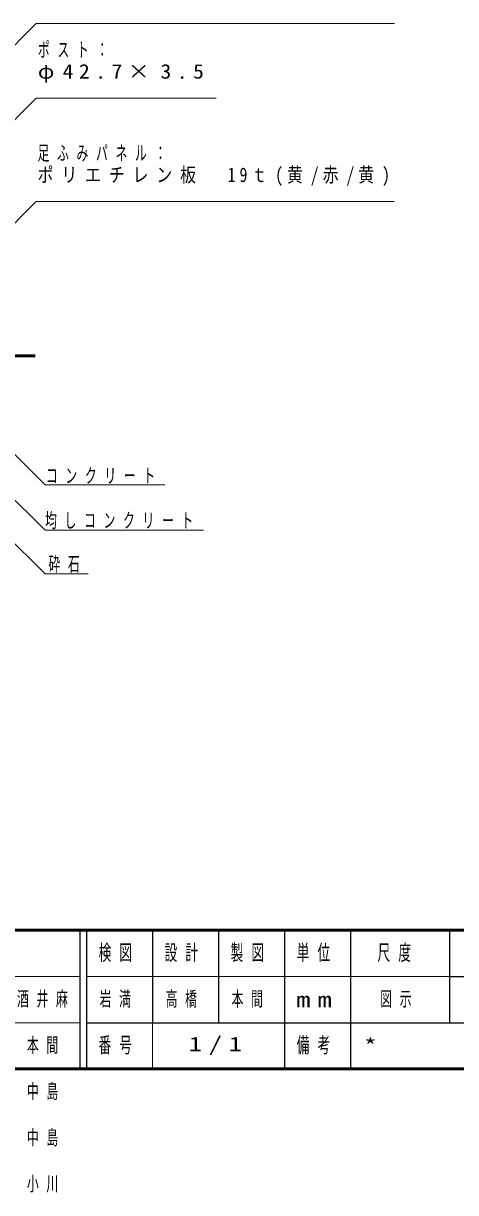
# Model space of a CAD drawing. Units: millimetres on the paper. Extents: x 475 to 840, y 104 to 380.
# Drawn here: x 593 to 658.4, y 104.3 to 281.3 of the extents above; entities that cross this region are included whole.
import ezdxf
from ezdxf.enums import TextEntityAlignment as Align

# ---------------------------------------------------------------- set-up
doc = ezdxf.new("R2010")
doc.units = ezdxf.units.MM
doc.layers.add('LY_1', color=7, linetype='Continuous', lineweight=13)
doc.styles.add('ＭＳ ゴシック', font='')
doc.styles.get('ＭＳ ゴシック').set_extended_font_data('MS Gothic')

msp = doc.modelspace()

# ---------------------------------------------------------------- linework, layer by layer
at = {"layer": 'LY_1'}
for p, q in [((594.92, 281.334), (585.659, 272.073)), ((594.92, 281.334), (649.157, 281.334)), ((594.92, 270.015), (583.504, 258.598)), ((594.92, 270.015), (622.159, 270.015)), ((594.92, 254.359), (578.605, 238.044)), ((594.92, 254.359), (649.109, 254.359)), ((596.243, 211.465), (587.581, 220.127)), ((596.243, 204.571), (590.081, 210.733)), ((596.243, 211.465), (614.371, 211.465)), ((596.243, 197.976), (590.081, 204.138)), ((596.243, 204.571), (620.243, 204.571)), ((596.243, 197.976), (602.755, 197.976)), ((475, 137), (601.5, 137)), ((602.5, 137), (657.5, 137)), ((475, 130), (601.5, 130)), ((612.5, 130), (612.5, 123))]:
    msp.add_line(p, q, dxfattribs=at)
at = {"layer": 'LY_1', "lineweight": 50}
for p, q in [((594.765, 231.001), (583.918, 231.001)), ((475, 144), (840, 144)), ((475, 123), (840, 123))]:
    msp.add_line(p, q, dxfattribs=at)
at = {"layer": 'LY_1', "lineweight": 25}
for p, q in [((601.5, 144), (601.5, 123)), ((602.5, 144), (602.5, 123)), ((612.5, 144), (612.5, 130)), ((622.5, 144), (622.5, 130)), ((632.5, 144), (632.5, 123)), ((642.5, 144), (642.5, 130)), ((657.5, 144), (657.5, 130)), ((657.5, 137), (770, 137)), ((602.5, 130), (840, 130)), ((642.5, 130), (642.5, 123))]:
    msp.add_line(p, q, dxfattribs=at)

# ---------------------------------------------------------------- texts
at = {"layer": 'LY_1', "style": 'ＭＳ ゴシック', "width": 1.35}
msp.add_text('*', height=2.199, dxfattribs=at).set_placement((644.5, 126.5), align=Align.MIDDLE_LEFT)
at = {"layer": 'LY_1', "style": 'ＭＳ ゴシック'}
for s, insert, char_height, attachment_point in [('\\T1.64;\\W0.6;ポスト：', (595.159, 278.465), 2.199, 1), ('\\T1.5;\\W1.1;φ42.7×3.5', (595.159, 275.165), 2.199, 1), ('\\T1.64;\\W0.6;足ふみパネル：', (595.109, 262.809), 2.199, 1), ('\\T1.5;\\W0.8;ポリエチレン板\u300019ｔ(黄/赤/黄)', (595.109, 259.509), 2.199, 1), ('\\T1.64;\\W0.6;コンクリート', (596.371, 211.615), 2.199, 7), ('\\T1.64;\\W0.6;均しコンクリート', (596.243, 204.721), 2.199, 7), ('\\T1.64;\\W0.6;砕石', (596.755, 198.126), 2.199, 7), ('\\T1.64;\\W0.6;検図', (607.5, 140.5), 2.346, 5), ('\\T1.64;\\W0.6;設計', (617.5, 140.5), 2.346, 5), ('\\T1.64;\\W0.6;製図', (627.5, 140.5), 2.346, 5), ('\\T1.64;\\W0.6;単位', (637.5, 140.5), 2.346, 5), ('\\T1.64;\\W0.6;尺度', (649.75, 140.5), 2.346, 5), ('\\T1.64;\\W0.6;酒井麻', (592, 133.5), 2.199, 4), ('\\T1.64;\\W0.6;岩満', (604.5, 133.5), 2.199, 4), ('\\T1.64;\\W0.6;高橋', (614.5, 133.5), 2.199, 4), ('\\T1.64;\\W0.6;本間', (624.5, 133.5), 2.199, 4), ('\\T1.64;\\W0.6;図示', (647, 133.5), 2.199, 4), ('\\T1.5;\\W1.35;mm', (637.5, 133.5), 2.346, 5), ('\\T1.64;\\W0.6;本間', (593.5, 126.5), 2.199, 4), ('\\T1.64;\\W0.6;番号', (607.5, 126.5), 2.346, 5), ('\\T1.5;\\W1.35;1/1', (618, 126.5), 2.199, 4), ('\\T1.64;\\W0.6;備考', (637.5, 126.5), 2.346, 5), ('\\T1.64;\\W0.6;中島', (593.5, 119.5), 2.199, 4), ('\\T1.64;\\W0.6;中島', (593.5, 112.5), 2.199, 4), ('\\T1.64;\\W0.6;小川', (593.5, 105.5), 2.199, 4)]:
    msp.add_mtext(s, dxfattribs=dict(at, insert=insert, char_height=char_height, attachment_point=attachment_point))

doc.saveas('drawing.dxf')
